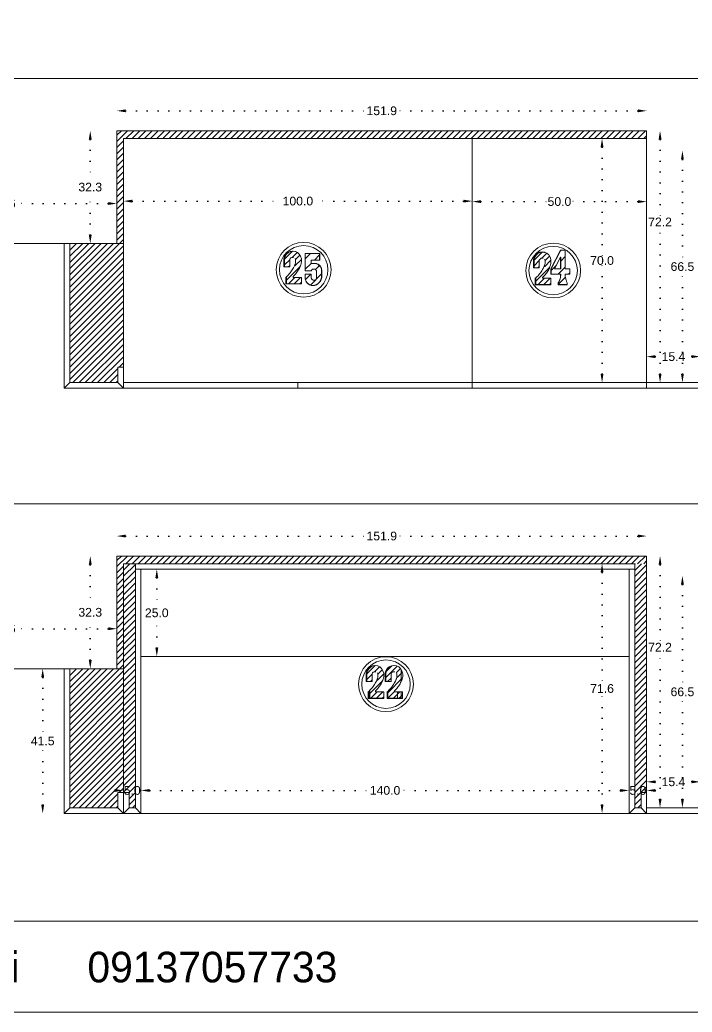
# Model space of a CAD drawing. Header units: inches. Extents: x 104 to 9740, y 936 to 6735.
# Drawn here: x 4733.6 to 4926.4, y 1993.8 to 2278.3 of the extents above; entities that cross this region are included whole.
import ezdxf

# ---------------------------------------------------------------- set-up
doc = ezdxf.new("R2010")
doc.units = ezdxf.units.IN
doc.header["$MEASUREMENT"] = 0
doc.linetypes.add('ACAD_ISO07W100', pattern=[3, 0, -3])
doc.styles.get("Standard").update_dxf_attribs({"font": 'arial.ttf'})
doc.dimstyles.new('Copy of Standard', dxfattribs={"dimtxt": 2.5, "dimasz": 2.5, "dimexe": 0.18, "dimexo": 0.0625, "dimgap": 0.09, "dimtad": 0, "dimtih": 1, "dimtoh": 1, "dimdec": 1, "dimzin": 0, "dimdsep": 46, "dimtxsty": 'Standard', "dimcen": 0.09, "dimse1": 1, "dimse2": 1, "dimadec": 0, "dimazin": 0, "dimtfac": 1, "dimtdec": 1, "dimtix": 1, "dimtofl": 0, "dimtmove": 0, "dimatfit": 3, "dimfxl": 1, "dimtolj": 1, "dimtzin": 0, "dimarcsym": 0})
pattern_1 = [(225, (6825.4332, 4005.1909), (0.8838835, -0.8838835), [])]
pattern_2 = [(225, (6825.4332, 4127.1094), (0.8838835, -0.8838835), [])]
pattern_3 = [(45, (4197.7376, 2661.3431), (-0.8148213, 0.8148213), [])]

# ---------------------------------------------------------------- blocks, each defined once
blk = doc.blocks.new('*D623')
at = {"color": 0, "linetype": 'ACAD_ISO07W100', "lineweight": -2, "transparency": 16777216}
for p, q in [((4923.63, 2116.37), (4923.63, 2086.98)), ((4923.63, 2054.87), (4923.63, 2084.25))]:
    blk.add_line(p, q, dxfattribs=at)
at = {"color": 0, "transparency": 16777216}
for points in [[(4923.21, 2116.37), (4924.04, 2116.37), (4923.63, 2118.87)], [(4923.21, 2054.87), (4924.04, 2054.87), (4923.63, 2052.37)]]:
    blk.add_solid(points, dxfattribs=at)
at = {"layer": 'Defpoints', "color": 0, "transparency": 16777216}
for p in [(4928.76, 2118.87), (4923.63, 2052.37), (4928.76, 2052.37)]:
    blk.add_point(p, dxfattribs=at)
at = {"color": 0, "lineweight": 20, "transparency": 16777216, "insert": (4923.63, 2085.62), "char_height": 2.5, "attachment_point": 5}
blk.add_mtext('\\A1;66.5', dxfattribs=at)
blk = doc.blocks.new('*D643')
at = {"color": 0, "linetype": 'ACAD_ISO07W100', "lineweight": -2, "transparency": 16777216}
for p, q in [((4915.86, 2059.82), (4917.85, 2059.82)), ((4926.26, 2059.82), (4924.28, 2059.82))]:
    blk.add_line(p, q, dxfattribs=at)
at = {"color": 0, "transparency": 16777216}
for points in [[(4915.86, 2060.24), (4915.86, 2059.41), (4913.36, 2059.82)], [(4926.26, 2060.24), (4926.26, 2059.41), (4928.76, 2059.82)]]:
    blk.add_solid(points, dxfattribs=at)
at = {"layer": 'Defpoints', "color": 0, "transparency": 16777216}
for p in [(4913.36, 2059.82), (4913.36, 2052.37), (4928.76, 2052.37)]:
    blk.add_point(p, dxfattribs=at)
at = {"color": 0, "lineweight": 20, "transparency": 16777216, "insert": (4921.06, 2059.82), "char_height": 2.5, "attachment_point": 5}
blk.add_mtext('\\A1;15.4', dxfattribs=at)
blk = doc.blocks.new('*D644')
at = {"color": 0, "linetype": 'ACAD_ISO07W100', "lineweight": -2, "transparency": 16777216}
for p, q in [((4917.21, 2122.07), (4917.21, 2099.78)), ((4917.21, 2054.87), (4917.21, 2097.09))]:
    blk.add_line(p, q, dxfattribs=at)
at = {"color": 0, "transparency": 16777216}
for points in [[(4916.8, 2122.07), (4917.63, 2122.07), (4917.21, 2124.57)], [(4916.8, 2054.87), (4917.63, 2054.87), (4917.21, 2052.37)]]:
    blk.add_solid(points, dxfattribs=at)
at = {"layer": 'Defpoints', "color": 0, "transparency": 16777216}
for p in [(4913.36, 2124.57), (4917.21, 2124.57), (4913.36, 2052.37)]:
    blk.add_point(p, dxfattribs=at)
at = {"color": 0, "lineweight": 20, "transparency": 16777216, "insert": (4917.21, 2098.43), "char_height": 2.5, "attachment_point": 5}
blk.add_mtext('\\A1;72.2', dxfattribs=at)
blk = doc.blocks.new('*D649')
at = {"color": 0, "linetype": 'ACAD_ISO07W100', "lineweight": -2, "transparency": 16777216}
for p, q in [((4763.96, 2130.29), (4833.22, 2130.29)), ((4910.86, 2130.29), (4841.61, 2130.29))]:
    blk.add_line(p, q, dxfattribs=at)
at = {"color": 0, "transparency": 16777216}
for points in [[(4763.96, 2130.71), (4763.96, 2129.88), (4761.46, 2130.29)], [(4910.86, 2130.71), (4910.86, 2129.88), (4913.36, 2130.29)]]:
    blk.add_solid(points, dxfattribs=at)
at = {"layer": 'Defpoints', "color": 0, "transparency": 16777216}
for p in [(4761.46, 2130.29), (4761.46, 2124.57), (4913.36, 2124.57)]:
    blk.add_point(p, dxfattribs=at)
at = {"color": 0, "lineweight": 20, "transparency": 16777216, "insert": (4837.41, 2130.29), "char_height": 2.5, "attachment_point": 5}
blk.add_mtext('\\A1;151.9', dxfattribs=at)
blk = doc.blocks.new('*D617')
at = {"color": 0, "linetype": 'ACAD_ISO07W100', "lineweight": -2, "transparency": 16777216}
for p, q in [((4699.36, 2103.72), (4725.67, 2103.72)), ((4758.96, 2103.72), (4732.36, 2103.72))]:
    blk.add_line(p, q, dxfattribs=at)
at = {"color": 0, "transparency": 16777216}
for points in [[(4699.36, 2104.14), (4699.36, 2103.31), (4696.86, 2103.72)], [(4758.96, 2104.14), (4758.96, 2103.31), (4761.46, 2103.72)]]:
    blk.add_solid(points, dxfattribs=at)
at = {"layer": 'Defpoints', "color": 0, "transparency": 16777216}
for p in [(4696.86, 2108.47), (4696.86, 2103.72), (4761.46, 2092.27)]:
    blk.add_point(p, dxfattribs=at)
at = {"color": 0, "lineweight": 20, "transparency": 16777216, "insert": (4729.01, 2103.72), "char_height": 2.5, "attachment_point": 5}
blk.add_mtext('\\A1;64.6', dxfattribs=at)
blk = doc.blocks.new('*D650')
at = {"color": 0, "linetype": 'ACAD_ISO07W100', "lineweight": -2, "transparency": 16777216}
for p, q in [((4753.82, 2122.07), (4753.82, 2109.79)), ((4753.82, 2094.77), (4753.82, 2107.05))]:
    blk.add_line(p, q, dxfattribs=at)
at = {"color": 0, "transparency": 16777216}
for points in [[(4753.4, 2122.07), (4754.24, 2122.07), (4753.82, 2124.57)], [(4753.4, 2094.77), (4754.24, 2094.77), (4753.82, 2092.27)]]:
    blk.add_solid(points, dxfattribs=at)
at = {"layer": 'Defpoints', "color": 0, "transparency": 16777216}
for p in [(4761.46, 2124.57), (4753.82, 2092.27), (4761.46, 2092.27)]:
    blk.add_point(p, dxfattribs=at)
at = {"color": 0, "lineweight": 20, "transparency": 16777216, "insert": (4753.82, 2108.42), "char_height": 2.5, "attachment_point": 5}
blk.add_mtext('\\A1;32.3', dxfattribs=at)
blk = doc.blocks.new('*D618')
at = {"color": 0, "linetype": 'ACAD_ISO07W100', "lineweight": -2, "transparency": 16777216}
for p, q in [((4900.58, 2119.87), (4900.58, 2087.93)), ((4900.58, 2053.27), (4900.58, 2085.2))]:
    blk.add_line(p, q, dxfattribs=at)
at = {"color": 0, "transparency": 16777216}
for points in [[(4900.16, 2119.87), (4900.99, 2119.87), (4900.58, 2122.37)], [(4900.16, 2053.27), (4900.99, 2053.27), (4900.58, 2050.77)]]:
    blk.add_solid(points, dxfattribs=at)
at = {"layer": 'Defpoints', "color": 0, "transparency": 16777216}
for p in [(4913.36, 2122.37), (4900.58, 2050.77), (4913.36, 2050.77)]:
    blk.add_point(p, dxfattribs=at)
at = {"color": 0, "lineweight": 20, "transparency": 16777216, "insert": (4900.58, 2086.57), "char_height": 2.5, "attachment_point": 5}
blk.add_mtext('\\A1;71.6', dxfattribs=at)
blk = doc.blocks.new('*D662')
at = {"color": 0, "linetype": 'ACAD_ISO07W100', "lineweight": -2, "transparency": 16777216}
for p, q in [((4770.86, 2057.35), (4834.18, 2057.35)), ((4905.86, 2057.35), (4842.55, 2057.35))]:
    blk.add_line(p, q, dxfattribs=at)
at = {"color": 0, "transparency": 16777216}
for points in [[(4770.86, 2057.77), (4770.86, 2056.94), (4768.36, 2057.35)], [(4905.86, 2057.77), (4905.86, 2056.94), (4908.36, 2057.35)]]:
    blk.add_solid(points, dxfattribs=at)
at = {"layer": 'Defpoints', "color": 0, "transparency": 16777216}
for p in [(4908.36, 2057.35), (4768.36, 2050.77), (4908.36, 2050.77)]:
    blk.add_point(p, dxfattribs=at)
at = {"color": 0, "lineweight": 20, "transparency": 16777216, "insert": (4838.36, 2057.35), "char_height": 2.5, "attachment_point": 5}
blk.add_mtext('\\A1;140.0', dxfattribs=at)
blk = doc.blocks.new('*D663')
at = {"color": 0, "linetype": 'ACAD_ISO07W100', "lineweight": -2, "transparency": 16777216}
for p, q in [((4760.86, 2057.35), (4758.36, 2057.35)), ((4770.86, 2057.35), (4773.36, 2057.35))]:
    blk.add_line(p, q, dxfattribs=at)
at = {"color": 0, "transparency": 16777216}
for points in [[(4760.86, 2057.77), (4760.86, 2056.94), (4763.36, 2057.35)], [(4770.86, 2057.77), (4770.86, 2056.94), (4768.36, 2057.35)]]:
    blk.add_solid(points, dxfattribs=at)
at = {"layer": 'Defpoints', "color": 0, "transparency": 16777216}
for p in [(4763.36, 2057.35), (4763.36, 2050.77), (4768.36, 2050.77)]:
    blk.add_point(p, dxfattribs=at)
at = {"color": 0, "lineweight": 20, "transparency": 16777216, "insert": (4765.86, 2057.35), "char_height": 2.5, "attachment_point": 5}
blk.add_mtext('\\A1;5.0', dxfattribs=at)
blk = doc.blocks.new('*D664')
at = {"color": 0, "linetype": 'ACAD_ISO07W100', "lineweight": -2, "transparency": 16777216}
for p, q in [((4905.86, 2057.35), (4903.36, 2057.35)), ((4915.86, 2057.35), (4918.36, 2057.35))]:
    blk.add_line(p, q, dxfattribs=at)
at = {"color": 0, "transparency": 16777216}
for points in [[(4905.86, 2057.77), (4905.86, 2056.94), (4908.36, 2057.35)], [(4915.86, 2057.77), (4915.86, 2056.94), (4913.36, 2057.35)]]:
    blk.add_solid(points, dxfattribs=at)
at = {"layer": 'Defpoints', "color": 0, "transparency": 16777216}
for p in [(4913.36, 2057.35), (4908.36, 2050.77), (4913.36, 2050.77)]:
    blk.add_point(p, dxfattribs=at)
at = {"color": 0, "lineweight": 20, "transparency": 16777216, "insert": (4910.86, 2057.35), "char_height": 2.5, "attachment_point": 5}
blk.add_mtext('\\A1;5.0', dxfattribs=at)
blk = doc.blocks.new('*D627')
at = {"color": 0, "linetype": 'ACAD_ISO07W100', "lineweight": -2, "transparency": 16777216}
for p, q in [((4923.63, 2238.29), (4923.63, 2208.9)), ((4923.63, 2176.79), (4923.63, 2206.17))]:
    blk.add_line(p, q, dxfattribs=at)
at = {"color": 0, "transparency": 16777216}
for points in [[(4923.21, 2238.29), (4924.04, 2238.29), (4923.63, 2240.79)], [(4923.21, 2176.79), (4924.04, 2176.79), (4923.63, 2174.29)]]:
    blk.add_solid(points, dxfattribs=at)
at = {"layer": 'Defpoints', "color": 0, "transparency": 16777216}
for p in [(4928.76, 2240.79), (4923.63, 2174.29), (4928.76, 2174.29)]:
    blk.add_point(p, dxfattribs=at)
at = {"color": 0, "lineweight": 20, "transparency": 16777216, "insert": (4923.63, 2207.54), "char_height": 2.5, "attachment_point": 5}
blk.add_mtext('\\A1;66.5', dxfattribs=at)
blk = doc.blocks.new('*D628')
at = {"color": 0, "linetype": 'ACAD_ISO07W100', "lineweight": -2, "transparency": 16777216}
for p, q in [((4915.86, 2181.74), (4917.85, 2181.74)), ((4926.26, 2181.74), (4924.28, 2181.74))]:
    blk.add_line(p, q, dxfattribs=at)
at = {"color": 0, "transparency": 16777216}
for points in [[(4915.86, 2182.16), (4915.86, 2181.32), (4913.36, 2181.74)], [(4926.26, 2182.16), (4926.26, 2181.32), (4928.76, 2181.74)]]:
    blk.add_solid(points, dxfattribs=at)
at = {"layer": 'Defpoints', "color": 0, "transparency": 16777216}
for p in [(4913.36, 2181.74), (4913.36, 2174.29), (4928.76, 2174.29)]:
    blk.add_point(p, dxfattribs=at)
at = {"color": 0, "lineweight": 20, "transparency": 16777216, "insert": (4921.06, 2181.74), "char_height": 2.5, "attachment_point": 5}
blk.add_mtext('\\A1;15.4', dxfattribs=at)
blk = doc.blocks.new('*D629')
at = {"color": 0, "linetype": 'ACAD_ISO07W100', "lineweight": -2, "transparency": 16777216}
for p, q in [((4917.21, 2243.99), (4917.21, 2221.7)), ((4917.21, 2176.79), (4917.21, 2219.01))]:
    blk.add_line(p, q, dxfattribs=at)
at = {"color": 0, "transparency": 16777216}
for points in [[(4916.8, 2243.99), (4917.63, 2243.99), (4917.21, 2246.49)], [(4916.8, 2176.79), (4917.63, 2176.79), (4917.21, 2174.29)]]:
    blk.add_solid(points, dxfattribs=at)
at = {"layer": 'Defpoints', "color": 0, "transparency": 16777216}
for p in [(4913.36, 2246.49), (4917.21, 2246.49), (4913.36, 2174.29)]:
    blk.add_point(p, dxfattribs=at)
at = {"color": 0, "lineweight": 20, "transparency": 16777216, "insert": (4917.21, 2220.35), "char_height": 2.5, "attachment_point": 5}
blk.add_mtext('\\A1;72.2', dxfattribs=at)
blk = doc.blocks.new('*D634')
at = {"color": 0, "linetype": 'ACAD_ISO07W100', "lineweight": -2, "transparency": 16777216}
for p, q in [((4763.96, 2252.21), (4833.22, 2252.21)), ((4910.86, 2252.21), (4841.61, 2252.21))]:
    blk.add_line(p, q, dxfattribs=at)
at = {"color": 0, "transparency": 16777216}
for points in [[(4763.96, 2252.63), (4763.96, 2251.8), (4761.46, 2252.21)], [(4910.86, 2252.63), (4910.86, 2251.8), (4913.36, 2252.21)]]:
    blk.add_solid(points, dxfattribs=at)
at = {"layer": 'Defpoints', "color": 0, "transparency": 16777216}
for p in [(4761.46, 2252.21), (4761.46, 2246.49), (4913.36, 2246.49)]:
    blk.add_point(p, dxfattribs=at)
at = {"color": 0, "lineweight": 20, "transparency": 16777216, "insert": (4837.41, 2252.21), "char_height": 2.5, "attachment_point": 5}
blk.add_mtext('\\A1;151.9', dxfattribs=at)
blk = doc.blocks.new('*D609')
at = {"color": 0, "linetype": 'ACAD_ISO07W100', "lineweight": -2, "transparency": 16777216}
for p, q in [((4699.36, 2225.64), (4725.67, 2225.64)), ((4758.96, 2225.64), (4732.36, 2225.64))]:
    blk.add_line(p, q, dxfattribs=at)
at = {"color": 0, "transparency": 16777216}
for points in [[(4699.36, 2226.06), (4699.36, 2225.22), (4696.86, 2225.64)], [(4758.96, 2226.06), (4758.96, 2225.22), (4761.46, 2225.64)]]:
    blk.add_solid(points, dxfattribs=at)
at = {"layer": 'Defpoints', "color": 0, "transparency": 16777216}
for p in [(4696.86, 2230.39), (4696.86, 2225.64), (4761.46, 2214.19)]:
    blk.add_point(p, dxfattribs=at)
at = {"color": 0, "lineweight": 20, "transparency": 16777216, "insert": (4729.01, 2225.64), "char_height": 2.5, "attachment_point": 5}
blk.add_mtext('\\A1;64.6', dxfattribs=at)
blk = doc.blocks.new('*D635')
at = {"color": 0, "linetype": 'ACAD_ISO07W100', "lineweight": -2, "transparency": 16777216}
for p, q in [((4753.82, 2243.99), (4753.82, 2231.7)), ((4753.82, 2216.69), (4753.82, 2228.97))]:
    blk.add_line(p, q, dxfattribs=at)
at = {"color": 0, "transparency": 16777216}
for points in [[(4753.4, 2243.99), (4754.24, 2243.99), (4753.82, 2246.49)], [(4753.4, 2216.69), (4754.24, 2216.69), (4753.82, 2214.19)]]:
    blk.add_solid(points, dxfattribs=at)
at = {"layer": 'Defpoints', "color": 0, "transparency": 16777216}
for p in [(4761.46, 2246.49), (4753.82, 2214.19), (4761.46, 2214.19)]:
    blk.add_point(p, dxfattribs=at)
at = {"color": 0, "lineweight": 20, "transparency": 16777216, "insert": (4753.82, 2230.34), "char_height": 2.5, "attachment_point": 5}
blk.add_mtext('\\A1;32.3', dxfattribs=at)
blk = doc.blocks.new('*D641')
at = {"color": 0, "linetype": 'ACAD_ISO07W100', "lineweight": -2, "transparency": 16777216}
for p, q in [((4900.58, 2241.79), (4900.58, 2210.65)), ((4900.58, 2176.79), (4900.58, 2207.92))]:
    blk.add_line(p, q, dxfattribs=at)
at = {"color": 0, "transparency": 16777216}
for points in [[(4900.16, 2241.79), (4900.99, 2241.79), (4900.58, 2244.29)], [(4900.16, 2176.79), (4900.99, 2176.79), (4900.58, 2174.29)]]:
    blk.add_solid(points, dxfattribs=at)
at = {"layer": 'Defpoints', "color": 0, "transparency": 16777216}
for p in [(4913.36, 2244.29), (4900.58, 2174.29), (4913.36, 2174.29)]:
    blk.add_point(p, dxfattribs=at)
at = {"color": 0, "lineweight": 20, "transparency": 16777216, "insert": (4900.58, 2209.29), "char_height": 2.5, "attachment_point": 5}
blk.add_mtext('\\A1;70.0', dxfattribs=at)
blk = doc.blocks.new('*D614')
at = {"color": 0, "linetype": 'ACAD_ISO07W100', "lineweight": -2, "transparency": 16777216}
for p, q in [((4765.86, 2226.33), (4809.18, 2226.33)), ((4860.86, 2226.33), (4817.55, 2226.33))]:
    blk.add_line(p, q, dxfattribs=at)
at = {"color": 0, "transparency": 16777216}
for points in [[(4765.86, 2226.74), (4765.86, 2225.91), (4763.36, 2226.33)], [(4860.86, 2226.74), (4860.86, 2225.91), (4863.36, 2226.33)]]:
    blk.add_solid(points, dxfattribs=at)
at = {"layer": 'Defpoints', "color": 0, "transparency": 16777216}
for p in [(4763.36, 2244.29), (4863.36, 2244.29), (4763.36, 2226.33)]:
    blk.add_point(p, dxfattribs=at)
at = {"color": 0, "lineweight": 20, "transparency": 16777216, "insert": (4813.36, 2226.33), "char_height": 2.5, "attachment_point": 5}
blk.add_mtext('\\A1;100.0', dxfattribs=at)
blk = doc.blocks.new('*D667')
at = {"color": 0, "linetype": 'ACAD_ISO07W100', "lineweight": -2, "transparency": 16777216}
for p, q in [((4865.86, 2226.19), (4885.03, 2226.19)), ((4910.86, 2226.19), (4891.7, 2226.19))]:
    blk.add_line(p, q, dxfattribs=at)
at = {"color": 0, "transparency": 16777216}
for points in [[(4865.86, 2226.6), (4865.86, 2225.77), (4863.36, 2226.19)], [(4910.86, 2226.6), (4910.86, 2225.77), (4913.36, 2226.19)]]:
    blk.add_solid(points, dxfattribs=at)
at = {"layer": 'Defpoints', "color": 0, "transparency": 16777216}
for p in [(4913.36, 2246.49), (4863.36, 2244.29), (4913.36, 2226.19)]:
    blk.add_point(p, dxfattribs=at)
at = {"color": 0, "lineweight": 20, "transparency": 16777216, "insert": (4888.36, 2226.19), "char_height": 2.5, "attachment_point": 5}
blk.add_mtext('\\A1;50.0', dxfattribs=at)
blk = doc.blocks.new('*D666')
at = {"color": 0, "linetype": 'ACAD_ISO07W100', "lineweight": -2, "transparency": 16777216}
for p, q in [((4740.18, 2089.77), (4740.18, 2072.88)), ((4740.18, 2053.27), (4740.18, 2070.15))]:
    blk.add_line(p, q, dxfattribs=at)
at = {"color": 0, "transparency": 16777216}
for points in [[(4739.77, 2089.77), (4740.6, 2089.77), (4740.18, 2092.27)], [(4739.77, 2053.27), (4740.6, 2053.27), (4740.18, 2050.77)]]:
    blk.add_solid(points, dxfattribs=at)
at = {"layer": 'Defpoints', "color": 0, "transparency": 16777216}
for p in [(4740.18, 2092.27), (4746.36, 2092.27), (4746.36, 2050.77)]:
    blk.add_point(p, dxfattribs=at)
at = {"color": 0, "lineweight": 20, "transparency": 16777216, "insert": (4740.18, 2071.52), "char_height": 2.5, "attachment_point": 5}
blk.add_mtext('\\A1;41.5', dxfattribs=at)
blk = doc.blocks.new('*D624')
at = {"color": 0, "linetype": 'ACAD_ISO07W100', "lineweight": -2, "transparency": 16777216}
for p, q in [((4772.9, 2118.27), (4772.9, 2109.63)), ((4772.9, 2098.27), (4772.9, 2106.9))]:
    blk.add_line(p, q, dxfattribs=at)
at = {"color": 0, "transparency": 16777216}
for points in [[(4772.49, 2118.27), (4773.32, 2118.27), (4772.9, 2120.77)], [(4772.49, 2098.27), (4773.32, 2098.27), (4772.9, 2095.77)]]:
    blk.add_solid(points, dxfattribs=at)
at = {"layer": 'Defpoints', "color": 0, "transparency": 16777216}
for p in [(4768.36, 2120.77), (4772.9, 2120.77), (4768.36, 2095.77)]:
    blk.add_point(p, dxfattribs=at)
at = {"color": 0, "lineweight": 20, "transparency": 16777216, "insert": (4772.9, 2108.27), "char_height": 2.5, "attachment_point": 5}
blk.add_mtext('\\A1;25.0', dxfattribs=at)

msp = doc.modelspace()

# ---------------------------------------------------------------- hatches: boundary and pattern name
at = {"lineweight": 20}
h = msp.add_hatch(dxfattribs=at)
h.set_pattern_fill('ANSI31', color=256, scale=10, angle=180)
h.set_pattern_definition(pattern_2)
h.paths.add_polyline_path([(4913.36, 2244.29), (4913.36, 2246.49), (4761.46, 2246.49), (4761.46, 2214.19), (4763.36, 2214.19), (4763.36, 2244.29)])
h = msp.add_hatch(dxfattribs=at)
h.set_pattern_fill('ANSI31', color=256, scale=10, angle=180)
h.set_pattern_definition(pattern_2)
h.paths.add_polyline_path([(4763.36, 2214.19), (4747.96, 2214.19), (4747.96, 2174.29), (4761.76, 2174.29), (4761.76, 2178.69), (4763.36, 2178.69)])
h = msp.add_hatch(dxfattribs=at)
h.set_pattern_fill('ANSI31', color=256, scale=9.218651)
h.set_pattern_definition([(45, (4174.125, 2780.1672), (-0.8148213, 0.8148213), [])])
h.paths.add_polyline_path([(4814.35, 2204.42), (4811.99, 2204.42), (4811.99, 2204.7), (4812.23, 2204.93), (4812.46, 2205.17), (4812.68, 2205.42), (4812.9, 2205.68), (4813.1, 2205.94), (4813.28, 2206.22), (4813.46, 2206.5), (4813.63, 2206.79), (4813.78, 2207.08), (4813.92, 2207.38), (4814.05, 2207.69), (4814.09, 2207.81), (4814.17, 2208), (4814.23, 2208.2), (4814.28, 2208.39), (4814.32, 2208.6), (4814.35, 2208.8), (4814.37, 2209), (4814.38, 2209.21), (4814.38, 2209.41), (4814.37, 2209.62), (4814.35, 2209.82), (4814.15, 2210.52), (4813.76, 2211.13), (4813.22, 2211.61), (4812.63, 2211.88), (4812.01, 2211.97), (4811.3, 2211.86), (4810.65, 2211.57), (4810.11, 2211.09), (4809.73, 2210.49), (4809.53, 2209.8), (4809.54, 2209.08), (4809.54, 2207.44), (4811.01, 2207.44), (4811.01, 2209.6), (4811.15, 2209.86), (4811.34, 2210.05), (4811.58, 2210.17), (4811.85, 2210.21), (4812.01, 2210.18), (4812.11, 2210.17), (4812.11, 2210.17), (4812.27, 2210.14), (4812.51, 2210.02), (4812.7, 2209.84), (4812.82, 2209.61), (4812.87, 2209.35), (4812.87, 2209.18), (4812.86, 2209.01), (4812.85, 2208.85), (4812.82, 2208.68), (4812.79, 2208.52), (4812.75, 2208.35), (4812.7, 2208.19), (4812.65, 2208.04), (4812.58, 2207.88), (4812.51, 2207.73), (4812.43, 2207.55), (4812.27, 2207.24), (4812.1, 2206.92), (4811.92, 2206.62), (4811.72, 2206.32), (4811.51, 2206.02), (4811.3, 2205.74), (4811.07, 2205.46), (4810.83, 2205.2), (4810.58, 2204.94), (4810.33, 2204.69), (4810.06, 2204.45), (4810.06, 2202.63), (4814.35, 2202.63)])
h = msp.add_hatch(dxfattribs=at)
h.set_pattern_fill('ANSI31', color=256, scale=17)
h.set_pattern_definition([(45, (3809.429, 3094.0322), (-1.502602, 1.502602), [])])
h.paths.add_polyline_path([(4819.67, 2207.72), (4819.5, 2207.91), (4819.3, 2208.07), (4819.09, 2208.21), (4818.86, 2208.33), (4818.67, 2208.39), (4818.44, 2208.44), (4818.16, 2208.46), (4817.16, 2208.46), (4817.16, 2209.43), (4819.59, 2209.43), (4819.59, 2211.29), (4815.46, 2211.29), (4815.46, 2206.31), (4817.16, 2206.31), (4817.23, 2206.46), (4817.33, 2206.59), (4817.45, 2206.7), (4817.59, 2206.78), (4817.74, 2206.83), (4817.92, 2206.85), (4818.1, 2206.83), (4818.26, 2206.78), (4818.4, 2206.7), (4818.52, 2206.58), (4818.62, 2206.45), (4818.69, 2206.3), (4818.69, 2204.4), (4818.66, 2204.2), (4818.59, 2204.02), (4818.47, 2203.87), (4818.31, 2203.75), (4818.13, 2203.68), (4817.94, 2203.65), (4817.75, 2203.68), (4817.57, 2203.75), (4817.4, 2203.88), (4817.26, 2204.05), (4817.19, 2204.23), (4817.16, 2204.42), (4817.16, 2205.35), (4815.46, 2205.35), (4815.46, 2204.4), (4815.48, 2204.09), (4815.54, 2203.79), (4815.63, 2203.53), (4815.77, 2203.26), (4815.94, 2203), (4816.14, 2202.78), (4816.38, 2202.58), (4816.63, 2202.42), (4816.91, 2202.29), (4817.2, 2202.2), (4817.5, 2202.14), (4817.81, 2202.13), (4818.1, 2202.19), (4818.37, 2202.28), (4818.64, 2202.39), (4818.89, 2202.53), (4819.13, 2202.7), (4819.35, 2202.89), (4819.54, 2203.11), (4819.71, 2203.34), (4819.86, 2203.6), (4819.98, 2203.86), (4820.07, 2204.14), (4820.13, 2204.42), (4820.13, 2206.31), (4820.13, 2206.56), (4820.09, 2206.81), (4820.03, 2207.06), (4819.94, 2207.29), (4819.82, 2207.52)])
h = msp.add_hatch(dxfattribs=at)
h.set_pattern_fill('ANSI31', color=256, scale=9.218651)
h.set_pattern_definition([(45, (4245.6852, 2779.9294), (-0.8148213, 0.8148213), [])])
h.paths.add_polyline_path([(4885.91, 2204.19), (4883.55, 2204.19), (4883.55, 2204.46), (4883.79, 2204.69), (4884.02, 2204.93), (4884.25, 2205.18), (4884.46, 2205.44), (4884.66, 2205.7), (4884.84, 2205.98), (4885.02, 2206.26), (4885.19, 2206.55), (4885.34, 2206.84), (4885.48, 2207.14), (4885.61, 2207.45), (4885.65, 2207.57), (4885.73, 2207.76), (4885.79, 2207.96), (4885.84, 2208.16), (4885.88, 2208.36), (4885.91, 2208.56), (4885.93, 2208.77), (4885.94, 2208.97), (4885.94, 2209.18), (4885.93, 2209.38), (4885.91, 2209.59), (4885.71, 2210.28), (4885.32, 2210.89), (4884.78, 2211.37), (4884.19, 2211.64), (4883.57, 2211.73), (4882.86, 2211.63), (4882.21, 2211.33), (4881.67, 2210.86), (4881.29, 2210.25), (4881.09, 2209.56), (4881.1, 2208.85), (4881.1, 2207.2), (4882.58, 2207.2), (4882.58, 2209.36), (4882.71, 2209.63), (4882.9, 2209.81), (4883.14, 2209.93), (4883.41, 2209.97), (4883.57, 2209.94), (4883.67, 2209.93), (4883.67, 2209.93), (4883.83, 2209.9), (4884.07, 2209.79), (4884.26, 2209.6), (4884.38, 2209.37), (4884.43, 2209.11), (4884.43, 2208.94), (4884.42, 2208.77), (4884.41, 2208.61), (4884.38, 2208.44), (4884.35, 2208.28), (4884.31, 2208.12), (4884.26, 2207.96), (4884.21, 2207.8), (4884.14, 2207.64), (4884.07, 2207.49), (4883.99, 2207.32), (4883.83, 2207), (4883.66, 2206.68), (4883.48, 2206.38), (4883.28, 2206.08), (4883.07, 2205.79), (4882.86, 2205.5), (4882.63, 2205.23), (4882.39, 2204.96), (4882.14, 2204.7), (4881.89, 2204.45), (4881.62, 2204.21), (4881.62, 2202.39), (4885.91, 2202.39)])
h = msp.add_hatch(dxfattribs=at)
h.set_pattern_fill('ANSI31', color=256, scale=17)
h.set_pattern_definition([(45, (3868.624, 3094.3514), (-1.502602, 1.502602), [])])
h.paths.add_polyline_path([(4890.01, 2212.26), (4888.73, 2212.26), (4885.97, 2206.89), (4885.97, 2205.39), (4888.73, 2205.39), (4888.73, 2205.16), (4888.73, 2204.97), (4888.71, 2204.78), (4888.69, 2204.58), (4888.66, 2204.39), (4888.61, 2204.21), (4888.56, 2204.02), (4888.5, 2203.84), (4888.44, 2203.66), (4888.36, 2203.48), (4888.27, 2203.31), (4888.18, 2203.14), (4888.08, 2202.97), (4888.08, 2202.39), (4890.6, 2202.39), (4890.6, 2202.93), (4890.51, 2203.12), (4890.42, 2203.31), (4890.35, 2203.51), (4890.28, 2203.71), (4890.22, 2203.91), (4890.16, 2204.11), (4890.12, 2204.32), (4890.08, 2204.53), (4890.05, 2204.74), (4890.03, 2204.95), (4890.02, 2205.16), (4890.01, 2205.39), (4891.33, 2205.39), (4891.33, 2206.89), (4890.01, 2206.89)])
h.paths.add_polyline_path([(4888.7, 2210.26), (4888.73, 2210.23), (4888.73, 2206.89), (4888.7, 2206.89), (4886.94, 2206.89)], flags=16)
h = msp.add_hatch(dxfattribs=at)
h.set_pattern_fill('ANSI31', color=256, scale=10, angle=180)
h.set_pattern_definition(pattern_1)
h.paths.add_polyline_path([(4761.46, 2092.27), (4763.36, 2092.27), (4763.36, 2122.37), (4913.36, 2122.37), (4913.36, 2124.57), (4761.46, 2124.57)])
h = msp.add_hatch(dxfattribs=at)
h.set_pattern_fill('ANSI31', color=256, scale=10)
h.paths.add_polyline_path([(4766.76, 2122.37), (4763.36, 2122.37), (4763.36, 2092.27), (4763.36, 2056.77), (4764.96, 2056.77), (4764.96, 2052.37), (4766.76, 2052.37)])
h = msp.add_hatch(dxfattribs=at)
h.set_pattern_fill('ANSI31', color=256, scale=10)
h.paths.add_polyline_path([(4914.41, 2095.3), (4924.07, 2095.3), (4924.07, 2101.48), (4914.41, 2101.48)], flags=9)
h.paths.add_polyline_path([(4911.76, 2056.77), (4913.36, 2056.77), (4913.36, 2122.37), (4909.96, 2122.37), (4909.96, 2052.37), (4911.76, 2052.37)])
h = msp.add_hatch(dxfattribs=at)
h.set_pattern_fill('ANSI31', color=256, scale=10, angle=180)
h.set_pattern_definition(pattern_1)
h.paths.add_polyline_path([(4747.96, 2052.37), (4761.76, 2052.37), (4761.76, 2056.77), (4763.36, 2056.77), (4763.36, 2092.27), (4747.96, 2092.27)])
h = msp.add_hatch(dxfattribs=at)
h.set_pattern_fill('ANSI31', color=256, scale=9.218651)
h.set_pattern_definition(pattern_3)
h.paths.add_polyline_path([(4837.96, 2085.6), (4835.61, 2085.6), (4835.61, 2085.88), (4835.85, 2086.11), (4836.08, 2086.35), (4836.3, 2086.59), (4836.51, 2086.85), (4836.71, 2087.12), (4836.9, 2087.39), (4837.07, 2087.67), (4837.24, 2087.96), (4837.39, 2088.26), (4837.53, 2088.56), (4837.66, 2088.86), (4837.71, 2088.98), (4837.78, 2089.18), (4837.84, 2089.37), (4837.89, 2089.57), (4837.93, 2089.77), (4837.97, 2089.97), (4837.99, 2090.18), (4838, 2090.38), (4838, 2090.59), (4837.98, 2090.8), (4837.96, 2091), (4837.76, 2091.69), (4837.38, 2092.31), (4836.83, 2092.78), (4836.24, 2093.05), (4835.62, 2093.14), (4834.91, 2093.04), (4834.26, 2092.74), (4833.72, 2092.27), (4833.34, 2091.66), (4833.15, 2090.98), (4833.15, 2090.26), (4833.15, 2088.61), (4834.63, 2088.61), (4834.63, 2090.78), (4834.77, 2091.04), (4834.96, 2091.23), (4835.2, 2091.34), (4835.46, 2091.39), (4835.62, 2091.36), (4835.72, 2091.34), (4835.73, 2091.34), (4835.88, 2091.32), (4836.12, 2091.2), (4836.31, 2091.02), (4836.43, 2090.78), (4836.48, 2090.52), (4836.48, 2090.35), (4836.47, 2090.19), (4836.46, 2090.02), (4836.43, 2089.86), (4836.4, 2089.69), (4836.36, 2089.53), (4836.31, 2089.37), (4836.26, 2089.21), (4836.2, 2089.06), (4836.13, 2088.9), (4836.05, 2088.73), (4835.89, 2088.41), (4835.71, 2088.1), (4835.53, 2087.79), (4835.33, 2087.49), (4835.13, 2087.2), (4834.91, 2086.92), (4834.68, 2086.64), (4834.44, 2086.37), (4834.2, 2086.12), (4833.94, 2085.87), (4833.67, 2085.63), (4833.67, 2083.81), (4837.96, 2083.81)])
h = msp.add_hatch(dxfattribs=at)
h.set_pattern_fill('ANSI31', color=256, scale=9.218651)
h.set_pattern_definition(pattern_3)
h.paths.add_polyline_path([(4843.4, 2085.6), (4841.05, 2085.6), (4841.05, 2085.88), (4841.29, 2086.11), (4841.52, 2086.35), (4841.74, 2086.59), (4841.95, 2086.85), (4842.15, 2087.12), (4842.34, 2087.39), (4842.52, 2087.67), (4842.68, 2087.96), (4842.83, 2088.26), (4842.98, 2088.56), (4843.1, 2088.86), (4843.15, 2088.98), (4843.22, 2089.18), (4843.28, 2089.37), (4843.34, 2089.57), (4843.38, 2089.77), (4843.41, 2089.97), (4843.43, 2090.18), (4843.44, 2090.38), (4843.44, 2090.59), (4843.43, 2090.8), (4843.4, 2091), (4843.21, 2091.69), (4842.82, 2092.31), (4842.27, 2092.78), (4841.68, 2093.05), (4841.07, 2093.14), (4840.36, 2093.04), (4839.71, 2092.74), (4839.17, 2092.27), (4838.78, 2091.66), (4838.59, 2090.98), (4838.59, 2090.26), (4838.59, 2088.61), (4840.07, 2088.61), (4840.07, 2090.78), (4840.21, 2091.04), (4840.4, 2091.23), (4840.64, 2091.34), (4840.9, 2091.39), (4841.07, 2091.36), (4841.17, 2091.34), (4841.17, 2091.34), (4841.33, 2091.32), (4841.56, 2091.2), (4841.75, 2091.02), (4841.88, 2090.78), (4841.92, 2090.52), (4841.92, 2090.35), (4841.92, 2090.19), (4841.9, 2090.02), (4841.88, 2089.86), (4841.84, 2089.69), (4841.8, 2089.53), (4841.76, 2089.37), (4841.7, 2089.21), (4841.64, 2089.06), (4841.57, 2088.9), (4841.49, 2088.73), (4841.33, 2088.41), (4841.16, 2088.1), (4840.97, 2087.79), (4840.78, 2087.49), (4840.57, 2087.2), (4840.35, 2086.92), (4840.12, 2086.64), (4839.89, 2086.37), (4839.64, 2086.12), (4839.38, 2085.87), (4839.11, 2085.63), (4839.11, 2083.81), (4843.4, 2083.81)])

# ---------------------------------------------------------------- linework, layer by layer
for p, q in [((4696.86, 2261.49), (5289.06, 2261.49)), ((4761.46, 2214.19), (4761.46, 2246.49)), ((4761.46, 2246.49), (4913.36, 2246.49)), ((4761.46, 2214.19), (4761.46, 2246.49)), ((4761.46, 2246.49), (4912.66, 2246.49)), ((4913.36, 2246.49), (4913.36, 2174.29)), ((4913.36, 2244.29), (4763.36, 2244.29)), ((4763.36, 2214.19), (4763.36, 2244.29)), ((4863.36, 2244.29), (4863.36, 2172.69)), ((4696.86, 2214.19), (4763.36, 2214.19)), ((4746.36, 2214.19), (4746.36, 2172.69)), ((4747.96, 2214.19), (4747.96, 2174.29)), ((4763.36, 2214.19), (4763.36, 2172.69)), ((4819.59, 2211.29), (4819.59, 2209.43)), ((4888.73, 2212.26), (4890.01, 2212.26)), ((4817.19, 2209.43), (4817.19, 2208.48)), ((4888.7, 2206.89), (4888.7, 2210.26)), ((4815.46, 2206.31), (4817.16, 2206.31)), ((4817.94, 2206.85), (4818.1, 2206.83)), ((4818.1, 2206.83), (4818.26, 2206.78)), ((4818.26, 2206.78), (4818.4, 2206.7)), ((4818.4, 2206.7), (4818.52, 2206.58)), ((4818.52, 2206.58), (4818.62, 2206.45)), ((4818.62, 2206.45), (4818.69, 2206.3)), ((4818.69, 2206.3), (4818.69, 2204.4)), ((4817.57, 2203.75), (4817.41, 2203.87)), ((4817.75, 2203.68), (4817.57, 2203.75)), ((4817.94, 2203.65), (4817.75, 2203.68)), ((4818.13, 2203.68), (4817.94, 2203.65)), ((4818.31, 2203.75), (4818.13, 2203.68)), ((4818.47, 2203.87), (4818.31, 2203.75)), ((4818.59, 2204.02), (4818.47, 2203.87)), ((4818.66, 2204.2), (4818.59, 2204.02)), ((4818.69, 2204.4), (4818.66, 2204.2)), ((4763.36, 2178.69), (4761.76, 2178.69)), ((4761.76, 2178.69), (4761.76, 2174.29)), ((4763.36, 2172.69), (4763.36, 2178.69)), ((4747.96, 2174.29), (4746.36, 2172.69)), ((4761.76, 2174.29), (4747.96, 2174.29)), ((4761.76, 2174.29), (4763.36, 2172.69)), ((4913.36, 2174.29), (4763.36, 2174.29)), ((4813.36, 2174.29), (4813.36, 2172.69)), ((4913.36, 2174.29), (4928.76, 2174.29)), ((4913.36, 2172.69), (4913.36, 2174.29)), ((4913.36, 2172.69), (4746.36, 2172.69)), ((4913.36, 2172.69), (4930.36, 2172.69)), ((4696.86, 2139.57), (5289.06, 2139.57)), ((4761.46, 2092.27), (4761.46, 2124.57)), ((4761.46, 2124.57), (4913.36, 2124.57)), ((4761.46, 2092.27), (4761.46, 2124.57)), ((4761.46, 2124.57), (4912.66, 2124.57)), ((4913.36, 2124.57), (4913.36, 2052.37)), ((4909.96, 2122.37), (4763.36, 2122.37)), ((4763.36, 2092.27), (4763.36, 2122.37)), ((4766.76, 2122.37), (4766.76, 2052.37)), ((4909.96, 2120.77), (4766.76, 2120.77)), ((4768.36, 2120.77), (4768.36, 2050.77)), ((4908.36, 2120.77), (4908.36, 2050.77)), ((4909.96, 2122.37), (4909.96, 2052.37)), ((4908.36, 2095.77), (4768.36, 2095.77)), ((4696.86, 2092.27), (4763.36, 2092.27)), ((4746.36, 2092.27), (4746.36, 2050.77)), ((4747.96, 2092.27), (4747.96, 2052.37)), ((4763.36, 2092.27), (4763.36, 2050.77)), ((4838.96, 2092.27), (4838.96, 2091.95)), ((4842.96, 2092.08), (4842.96, 2088.53)), ((4837.96, 2091), (4837.96, 2089.95)), ((4833.96, 2086.04), (4833.96, 2083.76)), ((4838.96, 2085.63), (4838.96, 2083.76)), ((4841.96, 2085.6), (4841.96, 2083.76)), ((4842.96, 2085.6), (4842.96, 2083.76)), ((4834.96, 2083.81), (4834.96, 2083.76)), ((4763.36, 2056.77), (4761.76, 2056.77)), ((4761.76, 2056.77), (4761.76, 2052.37)), ((4764.96, 2056.77), (4761.76, 2056.77)), ((4763.36, 2050.77), (4763.36, 2056.77)), ((4764.96, 2056.77), (4764.96, 2052.37)), ((4911.76, 2056.77), (4911.76, 2052.37)), ((4913.36, 2056.77), (4911.76, 2056.77)), ((4747.96, 2052.37), (4746.36, 2050.77)), ((4761.76, 2052.37), (4747.96, 2052.37)), ((4761.76, 2052.37), (4763.36, 2050.77)), ((4764.96, 2052.37), (4763.36, 2050.77)), ((4764.96, 2052.37), (4766.76, 2052.37)), ((4766.76, 2052.37), (4768.36, 2050.77)), ((4909.96, 2052.37), (4908.36, 2050.77)), ((4911.76, 2052.37), (4909.96, 2052.37)), ((4911.76, 2052.37), (4913.36, 2050.77)), ((4913.36, 2052.37), (4928.76, 2052.37)), ((4913.36, 2050.77), (4913.36, 2052.37)), ((4913.36, 2050.77), (4746.36, 2050.77)), ((4913.36, 2050.77), (4930.36, 2050.77))]:
    msp.add_line(p, q, dxfattribs=at)
for points in [[(4602.67, 1993.79), (5450.89, 1993.79), (5450.89, 2593.54), (4602.67, 2593.54)], [(4610.63, 2019.91), (5442.7, 2019.91), (5441.36, 2560.86), (4609.28, 2560.86)], [(4886.94, 2206.89), (4888.7, 2210.26), (4888.73, 2210.23), (4888.73, 2206.89), (4888.7, 2206.89)], [(4817.19, 2206.3), (4817.26, 2206.45), (4817.35, 2206.58), (4817.48, 2206.7), (4817.62, 2206.78), (4817.78, 2206.83), (4817.94, 2206.85), (4817.91, 2206.85), (4817.74, 2206.83), (4817.59, 2206.78), (4817.45, 2206.7), (4817.33, 2206.59), (4817.23, 2206.46), (4817.16, 2206.31)]]:
    msp.add_lwpolyline(points, close=True, dxfattribs=at)
for points in [[(4809.35, 2207.44), (4809.35, 2209.1), (4809.34, 2209.82), (4809.54, 2210.52), (4809.93, 2211.13), (4810.47, 2211.61), (4811.13, 2211.91), (4811.85, 2212.01), (4812.56, 2211.91), (4812.63, 2211.88), (4813.22, 2211.61), (4813.76, 2211.13), (4814.15, 2210.52), (4814.35, 2209.82), (4814.37, 2209.62), (4814.38, 2209.41), (4814.38, 2209.21), (4814.37, 2209), (4814.35, 2208.8), (4814.32, 2208.6), (4814.28, 2208.39), (4814.23, 2208.2), (4814.17, 2208), (4814.09, 2207.81), (4814.05, 2207.69), (4813.92, 2207.38), (4813.78, 2207.08), (4813.63, 2206.79), (4813.46, 2206.5), (4813.28, 2206.22), (4813.1, 2205.94), (4812.9, 2205.68), (4812.68, 2205.42), (4812.46, 2205.17), (4812.23, 2204.93), (4811.99, 2204.7), (4811.99, 2204.42), (4814.35, 2204.42), (4814.35, 2202.63), (4814.35, 2202.58), (4809.88, 2202.58)], [(4809.54, 2207.44), (4809.54, 2209.08), (4809.53, 2209.8), (4809.73, 2210.49), (4810.11, 2211.09), (4810.65, 2211.57), (4811.3, 2211.86), (4812.01, 2211.97), (4812.63, 2211.88)], [(4819.64, 2211.33), (4815.46, 2211.33), (4815.46, 2211.29)], [(4817.19, 2206.3), (4815.46, 2206.3), (4815.46, 2206.31), (4815.46, 2211.29), (4819.59, 2211.29), (4819.64, 2211.33), (4819.64, 2209.43), (4819.59, 2209.43), (4817.19, 2209.43), (4817.16, 2209.4), (4817.16, 2208.46), (4817.19, 2208.48), (4818.2, 2208.48), (4818.48, 2208.46), (4818.71, 2208.41), (4818.91, 2208.34), (4819.14, 2208.23), (4819.35, 2208.09), (4819.55, 2207.92), (4819.72, 2207.73), (4819.87, 2207.52)], [(4880.91, 2207.2), (4880.91, 2208.86), (4880.9, 2209.59), (4881.1, 2210.28), (4881.49, 2210.89), (4882.03, 2211.37), (4882.69, 2211.67), (4883.41, 2211.77), (4884.12, 2211.67), (4884.19, 2211.64), (4884.78, 2211.37), (4885.32, 2210.89), (4885.71, 2210.28), (4885.91, 2209.59), (4885.93, 2209.38), (4885.94, 2209.18), (4885.94, 2208.97), (4885.93, 2208.77), (4885.91, 2208.56), (4885.88, 2208.36), (4885.84, 2208.16), (4885.79, 2207.96), (4885.73, 2207.76), (4885.65, 2207.57), (4885.61, 2207.45), (4885.48, 2207.14), (4885.34, 2206.84), (4885.19, 2206.55), (4885.02, 2206.26), (4884.84, 2205.98), (4884.66, 2205.7), (4884.46, 2205.44), (4884.25, 2205.18), (4884.02, 2204.93), (4883.79, 2204.69), (4883.55, 2204.46), (4883.55, 2204.19), (4885.91, 2204.19), (4885.91, 2202.39), (4885.91, 2202.34), (4881.44, 2202.34)], [(4881.1, 2207.2), (4881.1, 2208.85), (4881.09, 2209.56), (4881.29, 2210.25), (4881.67, 2210.86), (4882.21, 2211.33), (4882.86, 2211.63), (4883.57, 2211.73), (4884.19, 2211.64)], [(4885.91, 2205.37), (4885.91, 2206.89), (4888.7, 2212.31)], [(4890.01, 2205.37), (4891.33, 2205.37), (4891.33, 2205.39), (4891.33, 2206.89), (4890.01, 2206.89), (4890.01, 2212.26), (4890.01, 2212.31), (4888.7, 2212.31), (4888.73, 2212.26), (4885.97, 2206.89), (4885.97, 2205.39)], [(4809.35, 2207.44), (4809.54, 2207.44), (4811.02, 2207.44), (4811.02, 2209.56), (4811.03, 2209.63), (4811.16, 2209.86), (4811.35, 2210.05), (4811.59, 2210.17), (4811.85, 2210.21), (4812.01, 2210.18), (4812.11, 2210.17), (4812.12, 2210.17)], [(4812.54, 2209.86), (4812.67, 2209.63), (4812.71, 2209.36), (4812.71, 2209.2), (4812.71, 2209.03), (4812.69, 2208.86), (4812.67, 2208.69), (4812.63, 2208.53), (4812.59, 2208.36), (4812.54, 2208.2), (4812.49, 2208.04), (4812.42, 2207.88), (4812.35, 2207.73), (4812.27, 2207.56), (4812.11, 2207.23), (4811.94, 2206.92), (4811.75, 2206.61), (4811.55, 2206.3), (4811.35, 2206.01), (4811.13, 2205.72), (4810.9, 2205.44), (4810.65, 2205.18), (4810.4, 2204.92), (4810.14, 2204.66), (4809.88, 2204.42), (4809.88, 2202.58), (4810.06, 2202.63), (4814.35, 2202.63)], [(4817.16, 2208.46), (4818.16, 2208.46), (4818.44, 2208.44), (4818.67, 2208.39), (4818.86, 2208.33), (4819.09, 2208.21), (4819.3, 2208.07), (4819.5, 2207.91), (4819.67, 2207.72), (4819.82, 2207.52), (4819.94, 2207.29), (4820.03, 2207.06), (4820.09, 2206.81), (4820.13, 2206.56), (4820.13, 2206.31), (4820.13, 2204.42), (4820.07, 2204.14), (4819.98, 2203.86), (4819.86, 2203.6), (4819.71, 2203.34), (4819.54, 2203.11), (4819.35, 2202.89), (4819.13, 2202.7), (4818.89, 2202.53), (4818.64, 2202.39), (4818.37, 2202.28), (4818.1, 2202.19), (4817.81, 2202.13), (4817.5, 2202.14), (4817.2, 2202.2), (4816.91, 2202.29), (4816.63, 2202.42), (4816.38, 2202.58), (4816.14, 2202.78), (4815.94, 2203), (4815.77, 2203.26), (4815.63, 2203.53)], [(4880.91, 2207.2), (4881.1, 2207.2), (4882.58, 2207.2), (4882.58, 2209.32), (4882.59, 2209.39), (4882.72, 2209.63), (4882.91, 2209.81), (4883.15, 2209.93), (4883.41, 2209.97), (4883.57, 2209.95), (4883.67, 2209.93), (4883.68, 2209.93)], [(4884.1, 2209.63), (4884.23, 2209.39), (4884.27, 2209.13), (4884.27, 2208.96), (4884.27, 2208.79), (4884.25, 2208.62), (4884.23, 2208.45), (4884.19, 2208.29), (4884.15, 2208.12), (4884.1, 2207.96), (4884.05, 2207.8), (4883.99, 2207.65), (4883.91, 2207.49), (4883.83, 2207.32), (4883.67, 2207), (4883.5, 2206.68), (4883.31, 2206.37), (4883.11, 2206.07), (4882.91, 2205.77), (4882.69, 2205.49), (4882.46, 2205.21), (4882.22, 2204.94), (4881.96, 2204.68), (4881.7, 2204.43), (4881.44, 2204.19), (4881.44, 2202.34), (4881.62, 2202.39), (4885.91, 2202.39)], [(4817.29, 2204.02), (4817.22, 2204.2), (4817.19, 2204.4), (4817.19, 2205.35), (4817.16, 2205.35), (4815.46, 2205.35), (4815.46, 2204.4), (4815.48, 2204.09), (4815.54, 2203.79)], [(4815.54, 2203.79), (4815.63, 2203.53), (4815.64, 2203.5), (4815.78, 2203.22), (4815.95, 2202.97), (4816.16, 2202.74), (4816.4, 2202.54), (4816.66, 2202.37), (4816.94, 2202.24), (4817.23, 2202.15), (4817.53, 2202.1), (4817.84, 2202.09), (4818.13, 2202.14), (4818.41, 2202.23), (4818.68, 2202.35), (4818.94, 2202.49), (4819.18, 2202.66), (4819.39, 2202.86), (4819.59, 2203.07), (4819.77, 2203.31), (4819.91, 2203.56), (4820.03, 2203.83), (4820.12, 2204.11), (4820.18, 2204.4), (4820.18, 2206.3), (4820.18, 2206.56), (4820.15, 2206.81), (4820.09, 2207.06), (4819.99, 2207.3), (4819.87, 2207.52)], [(4817.29, 2204.02), (4817.41, 2203.87), (4817.38, 2203.9), (4817.26, 2204.05), (4817.19, 2204.23), (4817.16, 2204.42), (4817.16, 2205.35)], [(4888.7, 2205.37), (4885.91, 2205.37), (4885.97, 2205.39), (4888.73, 2205.39)], [(4891.33, 2205.39), (4890.04, 2205.39), (4890.01, 2205.37), (4890.02, 2205.16), (4890.03, 2204.95), (4890.05, 2204.74), (4890.08, 2204.53), (4890.12, 2204.32), (4890.16, 2204.11), (4890.22, 2203.91), (4890.28, 2203.71), (4890.35, 2203.51), (4890.42, 2203.31), (4890.51, 2203.12), (4890.6, 2202.93), (4890.6, 2202.39), (4890.6, 2202.34), (4888.04, 2202.34), (4888.04, 2202.93), (4888.14, 2203.1), (4888.23, 2203.27), (4888.32, 2203.44), (4888.4, 2203.62), (4888.47, 2203.8), (4888.53, 2203.99), (4888.58, 2204.17), (4888.62, 2204.36), (4888.65, 2204.56), (4888.68, 2204.75), (4888.69, 2204.94), (4888.7, 2205.14)], [(4888.7, 2205.14), (4888.7, 2205.37), (4888.73, 2205.39), (4888.73, 2205.16), (4888.73, 2204.97), (4888.71, 2204.78), (4888.69, 2204.58), (4888.66, 2204.39), (4888.61, 2204.21), (4888.56, 2204.02), (4888.5, 2203.84), (4888.44, 2203.66), (4888.36, 2203.48), (4888.27, 2203.31), (4888.18, 2203.14), (4888.08, 2202.97), (4888.08, 2202.39)], [(4809.88, 2204.42), (4810.06, 2204.45), (4810.06, 2202.63)], [(4881.44, 2204.19), (4881.62, 2204.21), (4881.62, 2202.39)], [(4888.04, 2202.34), (4888.08, 2202.39), (4890.6, 2202.39)], [(4832.96, 2088.61), (4832.96, 2090.28), (4832.96, 2091), (4833.15, 2091.69), (4833.54, 2092.31), (4834.09, 2092.78), (4834.74, 2093.08), (4835.46, 2093.19), (4836.18, 2093.08), (4836.24, 2093.05), (4836.83, 2092.78), (4837.38, 2092.31), (4837.76, 2091.69), (4837.96, 2091), (4837.98, 2090.8), (4838, 2090.59), (4838, 2090.38), (4837.99, 2090.18), (4837.97, 2089.97), (4837.93, 2089.77), (4837.89, 2089.57), (4837.84, 2089.37), (4837.78, 2089.18), (4837.71, 2088.98), (4837.66, 2088.86), (4837.53, 2088.56), (4837.39, 2088.26), (4837.24, 2087.96), (4837.07, 2087.67), (4836.9, 2087.39), (4836.71, 2087.12), (4836.51, 2086.85), (4836.3, 2086.59), (4836.08, 2086.35), (4835.85, 2086.11), (4835.61, 2085.88), (4835.61, 2085.6), (4837.96, 2085.6), (4837.96, 2083.81), (4837.96, 2083.76), (4833.49, 2083.76)], [(4832.96, 2088.61), (4833.15, 2088.61), (4834.63, 2088.61), (4834.63, 2090.73), (4834.64, 2090.81), (4834.77, 2091.04), (4834.96, 2091.23), (4835.2, 2091.35), (4835.46, 2091.39), (4835.63, 2091.36), (4835.73, 2091.35), (4835.73, 2091.34)], [(4833.15, 2088.61), (4833.15, 2090.26), (4833.15, 2090.98), (4833.34, 2091.66), (4833.72, 2092.27), (4834.26, 2092.74), (4834.91, 2093.04), (4835.62, 2093.14), (4836.24, 2093.05)], [(4838.41, 2088.61), (4838.41, 2090.28), (4838.4, 2091), (4838.6, 2091.69), (4838.98, 2092.31), (4839.53, 2092.78), (4840.19, 2093.08), (4840.9, 2093.19), (4841.62, 2093.08), (4841.68, 2093.05), (4842.27, 2092.78), (4842.82, 2092.31), (4843.21, 2091.69), (4843.4, 2091), (4843.43, 2090.8), (4843.44, 2090.59), (4843.44, 2090.38), (4843.43, 2090.18), (4843.41, 2089.97), (4843.38, 2089.77), (4843.34, 2089.57), (4843.28, 2089.37), (4843.22, 2089.18), (4843.15, 2088.98), (4843.1, 2088.86), (4842.98, 2088.56), (4842.83, 2088.26), (4842.68, 2087.96), (4842.52, 2087.67), (4842.34, 2087.39), (4842.15, 2087.12), (4841.95, 2086.85), (4841.74, 2086.59), (4841.52, 2086.35), (4841.29, 2086.11), (4841.05, 2085.88), (4841.05, 2085.6), (4843.4, 2085.6), (4843.4, 2083.81), (4843.4, 2083.76), (4838.93, 2083.76)], [(4838.41, 2088.61), (4838.59, 2088.61), (4840.07, 2088.61), (4840.07, 2090.73), (4840.08, 2090.81), (4840.21, 2091.04), (4840.4, 2091.23), (4840.64, 2091.35), (4840.9, 2091.39), (4841.07, 2091.36), (4841.17, 2091.35), (4841.17, 2091.34)], [(4838.59, 2088.61), (4838.59, 2090.26), (4838.59, 2090.98), (4838.78, 2091.66), (4839.17, 2092.27), (4839.71, 2092.74), (4840.36, 2093.04), (4841.07, 2093.14), (4841.68, 2093.05)], [(4836.15, 2091.04), (4836.28, 2090.8), (4836.33, 2090.54), (4836.33, 2090.37), (4836.32, 2090.2), (4836.3, 2090.04), (4836.28, 2089.87), (4836.25, 2089.7), (4836.21, 2089.54), (4836.16, 2089.38), (4836.1, 2089.22), (4836.04, 2089.06), (4835.97, 2088.91), (4835.89, 2088.73), (4835.72, 2088.41), (4835.55, 2088.09), (4835.36, 2087.78), (4835.17, 2087.48), (4834.96, 2087.19), (4834.74, 2086.9), (4834.51, 2086.62), (4834.27, 2086.35), (4834.02, 2086.09), (4833.76, 2085.84), (4833.49, 2085.6), (4833.49, 2083.76), (4833.67, 2083.81), (4837.96, 2083.81)], [(4841.6, 2091.04), (4841.72, 2090.8), (4841.77, 2090.54), (4841.77, 2090.37), (4841.76, 2090.2), (4841.74, 2090.04), (4841.72, 2089.87), (4841.69, 2089.7), (4841.65, 2089.54), (4841.6, 2089.38), (4841.54, 2089.22), (4841.48, 2089.06), (4841.41, 2088.91), (4841.33, 2088.73), (4841.17, 2088.41), (4840.99, 2088.09), (4840.81, 2087.78), (4840.61, 2087.48), (4840.4, 2087.19), (4840.18, 2086.9), (4839.95, 2086.62), (4839.71, 2086.35), (4839.46, 2086.09), (4839.2, 2085.84), (4838.93, 2085.6), (4838.93, 2083.76), (4839.11, 2083.81), (4843.4, 2083.81)], [(4833.49, 2085.6), (4833.67, 2085.63), (4833.67, 2083.81)], [(4838.93, 2085.6), (4839.11, 2085.63), (4839.11, 2083.81)]]:
    msp.add_lwpolyline(points, dxfattribs=at)
for centre, radius in [((4815.01, 2206.65), 7.86), ((4815.01, 2206.65), 6.94), ((4886.57, 2206.42), 7.86), ((4886.57, 2206.42), 6.94), ((4838.62, 2087.83), 7.86), ((4838.62, 2087.83), 6.94)]:
    msp.add_circle(centre, radius, dxfattribs=at)
for p in [(4813.36, 2174.29), (4863.36, 2174.29)]:
    msp.add_point(p, dxfattribs=at)

# ---------------------------------------------------------------- texts
at = {"lineweight": 20, "insert": (4587.71, 2011.1), "char_height": 8.7619, "attachment_point": 1}
msp.add_mtext_dynamic_manual_height_columns('{\\fPlantagenet Cherokee|b0|i0|c0|p18;^IEng. Saeid  Ghasemi      09137057733}', width=387.0247, gutter_width=43.28, heights=[0], dxfattribs=at)

# ---------------------------------------------------------------- dimensions: what is measured, and where the dimension line sits
at = {"lineweight": 20}
for base, p1, p2, angle, picture, middle in [((4761.46, 2252.21), (4913.36, 2246.49), (4761.46, 2246.49), 180, '*D634', (4837.41, 2252.21)), ((4753.82, 2214.19), (4761.46, 2246.49), (4761.46, 2214.19), 270, '*D635', (4753.82, 2230.34)), ((4917.21, 2246.49), (4913.36, 2174.29), (4913.36, 2246.49), 270, '*D629', (4917.21, 2220.35)), ((4923.63, 2174.29), (4928.76, 2240.79), (4928.76, 2174.29), 270, '*D627', (4923.63, 2207.54)), ((4696.86, 2225.64), (4761.46, 2214.19), (4696.86, 2230.39), 180, '*D609', (4729.01, 2225.64)), ((4913.36, 2181.74), (4928.76, 2174.29), (4913.36, 2174.29), 180, '*D628', (4921.06, 2181.74)), ((4761.46, 2130.29), (4913.36, 2124.57), (4761.46, 2124.57), 180, '*D649', (4837.41, 2130.29)), ((4753.82, 2092.27), (4761.46, 2124.57), (4761.46, 2092.27), 270, '*D650', (4753.82, 2108.42)), ((4917.21, 2124.57), (4913.36, 2052.37), (4913.36, 2124.57), 270, '*D644', (4917.21, 2098.43)), ((4923.63, 2052.37), (4928.76, 2118.87), (4928.76, 2052.37), 270, '*D623', (4923.63, 2085.62)), ((4696.86, 2103.72), (4761.46, 2092.27), (4696.86, 2108.47), 180, '*D617', (4729.01, 2103.72)), ((4913.36, 2059.82), (4928.76, 2052.37), (4913.36, 2052.37), 180, '*D643', (4921.06, 2059.82)), ((4763.36, 2057.35), (4768.36, 2050.77), (4763.36, 2050.77), 180, '*D663', (4765.86, 2057.35))]:
    dim = msp.add_linear_dim(base=base, p1=p1, p2=p2, angle=angle, dimstyle='Copy of Standard', dxfattribs=at)
    dim.commit()
    dim.dimension.update_dxf_attribs({"geometry": picture, "text_midpoint": middle, "dimtype": 160})
dim = msp.add_linear_dim(base=(4913.36, 2226.19), p1=(4863.36, 2244.29), p2=(4913.36, 2246.49), dimstyle='Copy of Standard', dxfattribs=at)
dim.commit()
dim.dimension.update_dxf_attribs({"geometry": '*D667', "text_midpoint": (4888.36, 2226.19)})
for base, p1, p2, angle, picture, middle in [((4763.36, 2226.33), (4863.36, 2244.29), (4763.36, 2244.29), 180, '*D614', (4813.36, 2226.33)), ((4900.58, 2174.29), (4913.36, 2244.29), (4913.36, 2174.29), 270, '*D641', (4900.58, 2209.29)), ((4772.9, 2120.77), (4768.36, 2095.77), (4768.36, 2120.77), 90, '*D624', (4772.9, 2108.27)), ((4900.58, 2050.77), (4913.36, 2122.37), (4913.36, 2050.77), 270, '*D618', (4900.58, 2086.57)), ((4740.18, 2092.27), (4746.36, 2050.77), (4746.36, 2092.27), 270, '*D666', (4740.18, 2071.52)), ((4908.36, 2057.35), (4768.36, 2050.77), (4908.36, 2050.77), 180, '*D662', (4838.36, 2057.35)), ((4913.36, 2057.35), (4908.36, 2050.77), (4913.36, 2050.77), 180, '*D664', (4910.86, 2057.35))]:
    dim = msp.add_linear_dim(base=base, p1=p1, p2=p2, angle=angle, dimstyle='Copy of Standard', dxfattribs=at)
    dim.commit()
    dim.dimension.update_dxf_attribs({"geometry": picture, "text_midpoint": middle})

doc.saveas('drawing.dxf')
